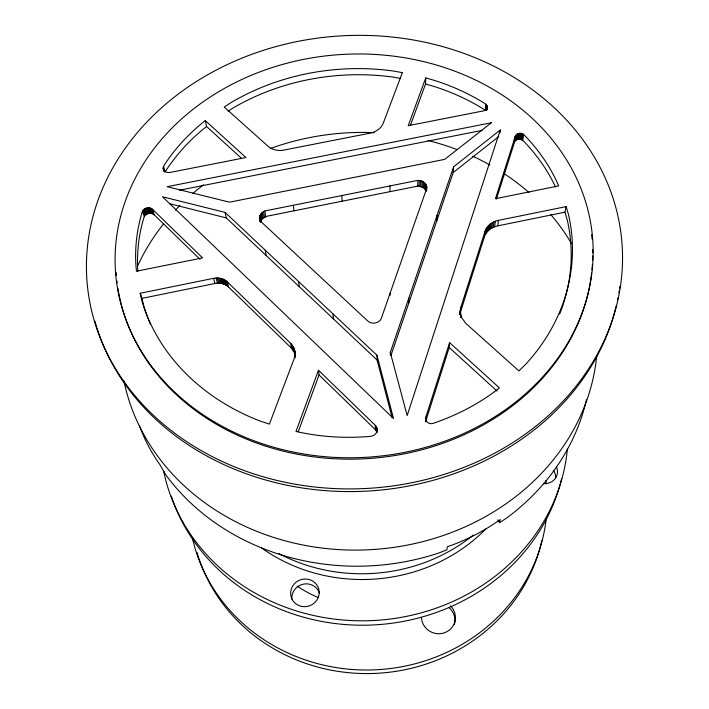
<?xml version="1.0" encoding="UTF-8"?>
<svg xmlns="http://www.w3.org/2000/svg" width="709" height="709" viewBox="0 0 709 709"><rect width="100%" height="100%" fill="white"/><g stroke="black" fill="none" stroke-linecap="round" stroke-linejoin="round"><path stroke-width="1.06" d="M408.721 303.257L408.809 298.152M426.729 186.839L426.428 189.206L381.38 318.164C379.43 323.499 371.746 324.775 367.758 321L261.453 222.112C256.977 218.212 260.939 211.185 266.185 210.679L416.431 180.644C421.873 179.226 428.351 183.923 426.632 189.906M295.077 354.571L294.395 349.129L291.638 344.308L227.359 281.898C223.769 278.433 218.381 277.352 213.586 278.327L140.178 293.26L142.092 301.476A218.594 184.313 -3.2 0 0 259.716 420.907L269.402 424.106L294.164 358.674L295.077 354.571L295.369 356.494M260.531 222.077L262.277 218.78L267.089 216.192L417.707 186.139L417.858 180.467M426.499 185.661L426.286 191.306L424.212 188.222L419.143 186.166L419.303 180.494M420.552 186.396L420.729 180.724M421.899 186.822L422.077 181.158M410.405 125.378L425.542 84.034L425.737 77.937C446.688 83.476 466.797 92.267 485.195 103.7L487.234 106.244L487.021 109.992M423.131 187.442L423.317 181.77M424.212 188.222L424.416 182.559M425.125 189.143L425.32 183.48M425.817 190.18L426.029 184.526M425.542 419.941L425.825 417.247L449.595 342.624L499.42 387.912C479.754 403.545 457.021 415.137 433.323 423.326C429.893 424.771 425.232 422.094 425.63 418.168M425.684 419.914L425.825 417.247M425.737 421.802L425.825 420.029M436.735 220.916L437.028 215.403M460.283 310.01L461.32 317.145L465.751 323.322L518.891 370.904L525.688 364.275A218.594 184.313 -3.2 0 0 568.476 214.499L566.145 206.594L498.471 220.366C492.578 221.518 486.923 225.471 485.045 231.356L460.885 307.192L459.911 314.052M391.049 355.182L453.193 172.562L453.592 166.819L500.27 129.969L499.916 132.92M163.167 168.157L164.009 165.427C175.15 148.349 189.232 133.159 205.291 120.61L245.934 157.54L170.204 172.411C167.271 173.102 163.362 171.507 163.167 168.157L163.965 171.002M425.595 421.695L449.196 347.507L449.595 342.624M459.919 314.477L460.513 308.592M460.079 314.911L460.265 312.891M460.044 313.653L460.885 307.192M460.637 317.756L460.832 315.753M485.922 104.214L485.319 110.214L484.601 109.709C466.327 98.321 446.36 89.556 425.542 84.034M425.737 77.937L408.216 125.679L483.538 110.888L485.975 109.753L486.516 104.826M486.445 110.507L486.959 105.508M486.923 109.239L487.234 106.244M377.232 429.787C377.241 433.35 373.971 436.177 370.541 436.345C345.664 438.525 320.353 437.036 295.999 431.453L318.465 370.231L375.309 425.347L377.108 428.573L377.303 431.976M487.331 106.997L485.975 109.753M460.407 312.261L484.415 236.797L485.045 231.356M484.415 236.797L485.541 230.035M484.903 235.485L486.17 228.759M485.532 234.218L486.294 233.004L486.932 227.545M486.294 233.004L487.18 231.861L487.827 226.384M487.18 231.861L488.182 230.779L488.838 225.302M488.182 230.779L489.29 229.787L489.954 224.301M489.29 229.787L490.504 228.874L491.177 223.388M490.504 228.874L491.807 228.068L492.489 222.573M491.807 228.068L493.198 227.35L493.889 221.855M493.198 227.35L494.66 226.747L495.352 221.243M494.66 226.747L497.753 225.861L498.471 220.366M496.433 199.025L514.548 142.084C512.873 135.579 519.227 130.403 524.261 135.029C538.548 149.812 550.689 166.934 558.665 185.926L495.449 198.697L515.354 136.208M514.548 142.084L515.673 135.508M514.858 141.383L516.143 134.87M515.328 140.745L515.948 140.196L516.764 134.311M515.948 140.196L516.684 139.753L517.508 133.868M516.684 139.753L517.508 139.434L518.341 133.549M517.508 139.434L518.412 139.248L519.245 133.354M518.412 139.248L519.342 139.194L520.184 133.301M555.537 186.919C547.472 169.947 536.491 154.385 523.393 140.914L520.273 139.283L521.124 133.389M521.177 139.513L522.028 133.62M522.01 139.868L522.879 133.983M522.763 140.338L523.632 134.453M565.72 295.901A217.043 183.418 -3.2 0 0 567.262 220.038L564.949 212.168L566.145 206.594M586.423 399.646A230.912 203.687 -3.2 0 1 506.465 518.164L499.544 522.71L500.235 519.529A196.118 174.698 -1.7 0 1 447.228 546.807L446.892 549.838L438.915 552.958A230.912 203.687 -3.2 0 1 165.605 474.587L159.968 464.758A194.833 172.278 -6.1 0 1 139.513 425.746M500.27 129.969L407.17 415.536L390.304 352.444L453.592 166.819M298.276 431.684L319.041 374.946L318.465 370.231M200.009 259.317L154.172 214.8C151.052 211.911 145.159 213.427 143.927 217.521C138.645 234.892 136.66 253.246 137.785 271.334M142.509 211.14L142.172 212.035C136.447 231.116 134.223 251.411 136.474 271.228L202.588 257.872L152.479 209.288C149.564 206.62 144.335 207.693 142.509 211.14L144.273 216.635M205.291 120.61L206.567 126.503C190.615 138.999 176.638 154.128 165.587 171.126L165.108 172.003L163.522 166.305M453.193 172.562L498.711 136.553M228.085 111.207L232.623 108.255A217.043 183.418 -3.2 0 1 393.575 77.166L400.39 78.415M140.178 293.26L142.013 298.365L214.889 283.511C219.657 282.536 225.001 283.627 228.573 287.065L291.434 348.128L295.139 353.959L294.395 349.129M497.753 225.861L564.949 212.168M179.554 190.172L482.049 130.403M417.707 186.139L419.143 186.166M519.342 139.194L520.273 139.283M225.099 212.408L162.503 196.774L393.486 418.47L376.958 355.253L225.099 212.408L226.286 217.911L377.099 360.048L392.121 417.583M169.478 203.678L226.286 217.911M206.567 126.503L241.299 158.142M449.196 347.507L497.018 391.067M319.041 374.946L375.469 429.751L376.878 431.79L376.736 427.394M497.807 519.874L499.544 522.71M143.041 210.298L144.796 215.802M143.741 209.545L145.496 215.049M145.549 208.393L147.286 213.896M144.592 208.898L146.329 214.41M146.595 208.021L148.323 213.533M147.676 207.826L149.404 213.338M148.775 207.79L150.485 213.303M150.831 208.233L152.532 213.746M149.838 207.932L151.54 213.444M152.479 209.288L154.172 214.8M151.726 208.694L153.419 214.198M163.309 169.07L163.841 170.966M163.238 167.227L164.559 171.968M213.586 278.327L214.889 283.511M216.13 277.999L217.415 283.192M217.406 277.981L218.691 283.166M218.682 278.061L219.95 283.245M219.923 278.229L221.181 283.414M222.325 278.85L223.565 284.034M221.146 278.495L222.396 283.68M223.459 279.293L224.691 284.477M224.54 279.825L225.763 285M226.499 281.127L227.713 286.303M225.551 280.436L226.774 285.612M227.359 281.898L228.573 287.065M142.013 298.365L143.927 306.536A217.043 183.418 -3.2 0 0 150.361 324.164M259.99 220.118L260.309 221.935M259.467 217.787L260.088 221.713M259.937 215.412L260.885 220.907M259.583 216.591L260.371 221.164M265.237 250.162L266.159 255.497M261.346 213.276L262.277 218.78M260.531 214.295L261.479 219.799M262.348 212.381L263.278 217.885M263.509 211.637L264.43 217.14M264.803 211.06L265.715 216.573M291.638 344.308L292.409 349.165M290.663 343.271L291.434 348.128M292.507 345.425L293.269 350.273M295.006 351.815L295.298 353.738M294.767 350.459L295.361 354.314M293.889 347.844L294.643 352.674M294.9 355.953L295.201 357.868M293.26 346.604L294.013 351.442M298.622 281.562L299.322 286.746M293.304 205.255L294.013 210.803M332.964 313.865L333.425 318.882M341.782 195.569L342.155 201.161M375.309 425.347L375.469 429.751M376.124 426.313L376.284 430.709M377.108 428.573L377.215 431.861M376.958 355.253L377.099 360.048M390.304 352.444L390.322 355.333M389.968 185.935L390.003 191.581M390.039 293.366L390.056 295.414M592.644 249.603A238.578 201.436 -3.2 0 1 592.697 252.785M592.689 255.976A238.578 201.436 -3.2 0 1 592.573 260.23M592.361 264.501A238.578 201.436 -3.2 0 1 591.944 269.845M591.607 273.054A238.578 201.436 -3.2 0 1 358.727 459.024A238.578 201.436 -3.2 0 1 117.871 288.191M117.118 282.918A238.578 201.436 -3.2 0 1 116.861 280.808M116.338 275.517A238.578 201.436 -3.2 0 1 116.108 272.345M591.643 234.83A238.578 201.436 -3.2 0 1 592.059 239.022M619.799 286.489A266.903 225.905 -3.2 0 1 619.515 288.581M619.205 290.663A266.903 225.905 -3.2 0 1 618.868 292.755M617.938 297.984A266.903 225.905 -3.2 0 1 617.521 300.067M616.378 305.287A266.903 225.905 -3.2 0 1 359.277 491.443A266.903 225.905 -3.2 0 1 94.909 321.159M565.428 296.965A217.043 183.418 -3.2 0 1 559.658 314.043M596.712 355.829A238.756 208.738 -3.2 0 1 369.708 549.723A238.756 208.738 -3.2 0 1 123.898 380.786M137.511 266.176A238.756 208.738 -3.2 0 1 163.806 223.548M175.327 210.227A238.756 208.738 -3.2 0 1 179.935 205.459M192.768 193.522A238.756 208.738 -3.2 0 1 203.492 184.819M270.297 148.535A238.756 208.738 -3.2 0 1 374.228 132.672M427.997 140.479A238.756 208.738 -3.2 0 1 456.853 149.546M472.69 156.21A238.756 208.738 -3.2 0 1 489.83 164.949M503.479 173.218A238.756 208.738 -3.2 0 1 528.949 192.502M550.583 214.331A238.756 208.738 -3.2 0 1 571.472 243.515M546.276 518.288A179.315 167.404 -3.2 0 1 377.56 669.695A179.315 167.404 -3.2 0 1 192.556 538.61M545.833 480.605A179.315 167.404 -3.2 0 1 546.231 483.866M450.534 605.814A17.034 16.493 19.6 0 1 445.11 632.525A17.034 16.493 19.6 0 1 421.465 617.388M318.35 597.563A118.651 110.639 -3.2 0 1 297.186 586.113M541.827 540.675A177.507 166.039 -3.2 0 1 373.315 673.47A177.507 166.039 -3.2 0 1 196.978 552.391M448.841 607.507A16.91 16.387 20.1 0 1 454.363 624.682M561.599 478.69A201.808 183.861 -3.2 0 1 372.243 625.001A201.808 183.861 -3.2 0 1 171.277 496.061M567.386 448.983A203.997 185.412 -3.2 0 1 374.387 620.472A203.997 185.412 -3.2 0 1 163.69 471.325M291.895 599.149A14.18 13.622 -21.5 0 1 303.124 584.189A14.18 13.622 -21.5 0 1 319.369 592.99M553.321 470.28A13.728 12.452 16.8 0 1 555.723 477.822M556.432 466.779A13.879 12.558 16.5 0 1 543.324 483.644M485.825 528.941A163.992 148.917 -3.2 0 1 261.603 547.96M473.302 535.065A166.101 150.388 -3.2 0 1 278.477 553.401M402.375 72.655L383.241 123.224C381.123 128.648 375.69 132.078 370.142 133.15L283.937 150.078C278.433 151.15 272.336 150.033 268.046 146.267L224.23 107.032L231.533 102.282A218.594 184.313 -3.2 0 1 393.566 71.051L402.375 72.655M491.364 122.763L444.711 159.374L229.503 202.189L167.138 186.697L491.364 122.763M232.401 431.551A239.146 201.764 -3.2 0 0 593.158 254.177A239.146 201.764 -3.2 0 0 236.833 81.872A239.146 201.764 -3.2 0 0 232.401 431.551M220.393 460.611A268.179 226.65 -3.2 0 0 622.537 257.908A268.179 226.65 -3.2 0 0 220.508 67.869A268.179 226.65 -3.2 0 0 220.393 460.611M301.883 606.443A14.34 13.755 -20.9 0 0 318.492 588.266A14.34 13.755 -20.9 0 0 294.332 583.853A14.34 13.755 -20.9 0 0 301.883 606.443"/></g></svg>
